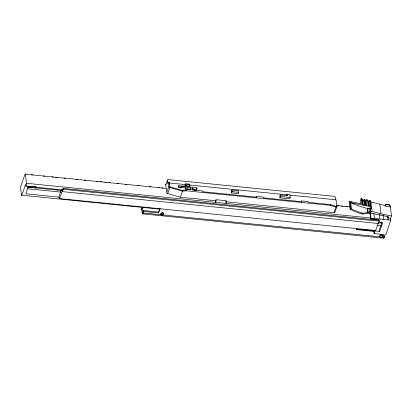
<?xml version="1.0" encoding="UTF-8"?>
<svg xmlns="http://www.w3.org/2000/svg" width="412" height="412" viewBox="0 0 412 412"><rect width="100%" height="100%" fill="white"/><g stroke="black" fill="none" stroke-linecap="round" stroke-linejoin="round"><path stroke-width="0.62" d="M378.633 219.627L370.697 218.829L370.167 213.03M166.072 188.392L25.4 174.204A1.164 0.268 -84.2 0 0 25.024 174.147L20.791 186.409A1.164 0.268 -84.2 0 0 20.621 188.052L21.496 195.19A1.164 0.268 -84.2 0 0 21.872 195.242L25.673 184.241L25.91 186.183L62.99 189.922M25.91 186.183L26.342 184.921A1.164 0.268 -84.2 0 0 26.512 183.283L25.4 174.204M28.582 185.766L25.807 193.794L59.112 197.157M27.846 187.038L35.762 187.836L36.019 186.749M61.316 189.798L58.942 196.678L59.101 197.981A1.921 0.443 -84.2 0 0 59.719 198.074L61.949 191.616A1.442 0.335 -84.2 0 0 62.413 191.637L378.561 223.52L379.364 221.192L379.256 220.291L63.108 188.408L62.253 190.787L62.104 189.669M62.413 191.637L63.216 189.304L63.108 188.408M380.461 236.895L143.201 212.968A3.296 0.762 -84.2 0 1 142.135 212.813L141.697 209.255L142.171 208.153A3.43 2.384 19 0 0 142.454 207.463M159.599 209.054L158.553 212.082L143.608 210.578L143.093 212.072A2.06 0.474 -84.2 0 1 142.423 211.974L141.991 208.415M143.201 212.968L143.716 211.474L143.608 210.578M169.543 186.327L169.682 187.455L169.337 182.351L168.287 182.243L168.822 186.605L166.726 192.667L165.768 184.839L167.298 180.41A1.236 0.86 19 0 1 168.379 179.632L334.029 196.339A1.236 0.86 19 0 1 335.332 197.353L335.687 200.242M168.287 182.243L167.72 183.876L167.298 180.41M143.716 211.474L158.661 212.983L160.124 208.74M169.337 184.643L169.337 182.351M216.233 200.814L180.405 197.204L167.741 193.63L169.832 187.568A1.236 0.86 19 0 1 168.889 186.847M185.833 185.776L181.81 186.095L178.617 185.771L178.406 186.379L178.514 187.249L185.488 187.949C187.81 184.494 179.931 188.279 178.72 186.641L178.514 187.249M180.405 197.204L182.501 191.127L186.389 190.808L330.553 205.351L335.924 207.009L333.962 212.69L225.833 201.782M186.672 185.884L189.438 186.162L189.814 184.221L185.585 183.793L185.137 185.101L185.261 186.09M189.814 184.221L189.438 186.162M190.565 187.857L190.869 186.986L186.821 186.574L186.569 184.519L189.891 184.854M190.869 186.986L190.993 188.006L190.54 189.314L187.074 188.964M194.207 190.365A2.4 1.669 19 0 0 196.678 188.794L197.003 187.862L192.363 187.393L192.038 188.325A2.4 1.669 19 0 0 193.465 190.107M194.588 190.426L194.912 189.494A2.4 1.669 19 0 0 197.003 187.862M215.368 202.513L215.579 201.906A1.267 0.294 -84.2 0 0 215.764 200.124M231.868 190.102L231.415 191.41L231.606 192.945L238.301 193.619L238.749 192.311L238.563 190.777L231.868 190.102L232.054 191.637L231.606 192.945M256.125 197.703L256.578 196.395L263.253 197.07L263.345 197.837L301.8 201.715L301.708 200.948L308.382 201.623L308.475 202.39L330.46 204.609L336.913 206.711A1.231 0.752 37.1 0 1 336.614 207.02A1.288 0.788 37.1 0 1 336.213 207.066M287.143 194.196L287.324 195.695L280.227 194.979L279.774 196.287L279.964 197.822L289.775 198.811L290.223 197.508L289.852 194.474L287.143 194.196L286.69 195.504M279.964 197.822L280.412 196.514L280.227 194.979M301.254 202.256L301.708 200.948M290.048 195.149L336.115 199.794L336.928 206.458L335.049 211.912A1.236 0.86 19 0 1 333.962 212.69M362.725 204.337L361.927 198.785L361.133 198.615L360.206 201.293L360.449 203.229M390.303 207.066L385.168 206.021L385.457 204.507L386.255 204.182L388.913 204.45L390.422 206.052L391.4 215.986L390.586 218.334L390.813 220.178L385.787 234.742L384.896 235.231L383.067 235.046L383.268 234.474L374.101 233.553L374.812 231.487L356.617 229.654L356.807 229.093L379.72 231.405L382.691 222.804L378.87 222.418M370.105 217.917L370.455 216.892M385.168 206.021L385.457 204.507M379.689 228.943L381.867 222.635M390.586 218.334L387.939 217.974M387.934 218.066L387.965 216.382M388.171 219.869L387.785 216.727M384.19 236.385L383.294 235M383.448 237.971A3.296 0.762 -84.2 0 0 384.298 237.281L384.288 236.097M364.172 205.233L363.575 200.397L364.079 199.238L364.852 199.403L365.712 205.011M366.191 205.114L365.743 201.483L366.495 199.748L367.782 200.021L368.637 205.634M369.116 205.732L368.668 202.107L369.42 200.366L370.069 200.505L370.939 201.962L372.103 211.392L381.002 213.864L391.4 215.986M361.133 198.615L361.731 203.456A0.69 0.453 29.5 0 1 361.154 203.816L349.881 201.432L349.216 202.045L350.112 209.363A79.593 54.178 -7 0 0 361.968 214.013L362.452 213.164A94.152 45.614 -31.9 0 0 367.834 212.638A2.039 0.989 -31.9 0 0 368.112 212.587L370.326 211.505L372.103 211.392M361.968 214.013A95.641 46.34 -31.9 0 0 365.135 213.74A95.821 46.422 -31.9 0 0 370.491 213.04L371.485 211.289M141.697 209.255L141.882 208.992M350.112 209.363L350.782 208.755L351.503 208.91A78.306 53.303 -7 0 0 362.452 213.164M385.519 205.006L386.317 204.682L388.974 204.949L390.483 206.551M370.79 218.102L390.813 220.178M370.069 200.505L370.852 206.881L371.732 208.348L369.899 208.045A1.349 0.917 -7 0 0 368.915 208.235A1.7 1.154 -7 0 1 367.313 208.426A78.306 53.303 -7 0 1 350.73 202.622L351.503 208.91M169.893 186.847L182.336 190.359L186.358 190.076M169.832 187.568L182.501 191.127M169.131 182.954L185.766 184.633M189.602 185.019L287.488 194.891M232.054 191.637L238.749 192.311M280.412 196.514L290.223 197.508M190.993 188.006L186.945 187.599L187.166 189.391L202.503 190.936L202.601 191.714L256.671 197.168L256.578 196.395M31.415 174.791L32.692 174.92M43.564 176.017L44.841 176.145M51.876 176.856L53.153 176.985M55.708 177.242L56.99 177.371M64.02 178.082L65.302 178.211M76.169 179.308L77.446 179.436M84.481 180.142L85.758 180.271M96.629 181.368L97.907 181.496M100.466 181.754L101.743 181.883M104.942 182.207L106.219 182.336M108.778 182.593L110.055 182.722M117.085 183.433L118.368 183.561M125.397 184.272L126.68 184.401M137.546 185.498L138.823 185.627M149.695 186.724L150.972 186.852M158.007 187.558L159.284 187.687M161.844 187.944L163.121 188.078M337.665 205.681L338.942 205.809M341.497 206.067L342.779 206.196M345.972 206.515L347.254 206.649M336.161 205.547L350.231 206.963M335.677 206.484L336.934 206.613A1.236 0.86 19 0 0 336.928 206.458M26.512 183.283L371.124 218.041M63.216 189.304L379.364 221.192M31.533 186.43L32.749 186.548M30.57 186.445L33.006 186.688M34.222 186.811L36.05 186.997M29.273 186.667L35.36 187.28L35.762 187.836M27.779 186.682L35.695 187.481M27.815 186.791L35.731 187.589M27.82 187.12L61.707 190.54M378.705 222.696L381.903 223.021M27.661 188.763L60.94 192.116M377.14 225.271L381.62 225.725M59.354 198.589L375.502 230.473M21.872 195.242L159.969 209.172M381.739 237.024L384.298 237.281M142.567 213.849L383.665 238.167M370.491 213.04L387.326 216.532A1.375 0.932 -7 0 1 388.109 217.562M370.939 201.962L385.107 205.521M362.205 200.103L363.575 200.397M365.269 201.386L365.743 201.483M368.194 202.004L368.668 202.107M350.73 202.622L370.852 206.881M383.402 235.896L384.396 236.998M388.913 204.45L388.974 204.949M386.255 204.182L386.317 204.682M383.129 215.033L383.665 219.411M379.843 204.45L381.002 213.864M379.411 214.42L379.952 218.798M381.388 234.768L381.476 235.52M379.488 229.515L379.72 231.405M373.844 213.334L374.446 218.242M373.869 231.673L374.101 233.553M369.42 200.366L370.089 205.809L368.446 205.464L367.782 200.021M370.141 208.075L370.558 211.459M369.955 208.05L370.378 211.495M369.919 212.494L370.697 218.829M368.915 208.235L369.373 211.979M366.495 199.748L367.164 205.191L365.521 204.846L364.852 199.403M367.607 208.472L368.112 212.587M367.313 208.426L367.834 212.638M364.079 199.238L364.744 204.682L362.596 204.223L361.927 198.785M356.462 228.392L356.617 229.654M349.881 201.432L350.782 208.755M330.46 204.609L330.553 205.351M185.585 183.793L186.389 190.808M185.488 187.949L185.766 190.236M181.81 186.095L181.919 186.966M182.336 190.359L182.428 191.122M178.617 185.771L178.72 186.641M162.539 212.7L162.596 213.148M158.553 212.082L158.661 212.983M380.024 236.38A1.37 0.932 -7 0 1 380.127 235.082A1.37 0.932 -7 0 1 382.006 234.964A1.37 0.932 -7 0 1 382.104 236.246M142.176 207.787A3.43 2.384 19 0 1 142.011 208.776M215.636 202.38A1.921 0.443 -84.2 0 0 215.914 199.681L226.209 200.716A1.921 0.443 -84.2 0 1 225.93 203.42M226.059 201.159A1.267 0.294 -84.2 0 1 225.997 202.452M161.329 214.4A1.37 0.932 -7 0 1 161.133 213.128A1.37 0.932 -7 0 1 162.992 212.808A1.37 0.932 -7 0 1 163.384 214.044M162.74 214.461A1.37 0.932 -7 0 1 162.534 214.523M161.689 214.528A1.37 0.932 -7 0 1 161.499 214.477M194.912 189.494A2.4 1.669 19 0 1 192.363 187.393M165.768 184.839A1.236 0.86 19 0 1 166.17 184.159M167.741 193.63A1.236 0.86 19 0 1 166.798 192.909M378.803 219.462A1.164 0.268 -84.2 0 1 378.623 220.451M35.36 187.28A1.576 0.366 -84.2 0 1 35.211 186.945M378.561 223.52A1.442 0.335 -84.2 0 1 378.103 223.5L375.873 229.963A1.921 0.443 -84.2 0 1 375.281 230.071M380.564 237.338A1.37 0.932 -7 0 0 382.521 236.292A1.37 0.932 -7 0 0 380.384 235.726A1.37 0.932 -7 0 0 380.564 237.338M161.679 214.966A1.37 0.932 -7 0 0 163.636 213.921A1.37 0.932 -7 0 0 161.499 213.354A1.37 0.932 -7 0 0 161.679 214.966"/></g></svg>
